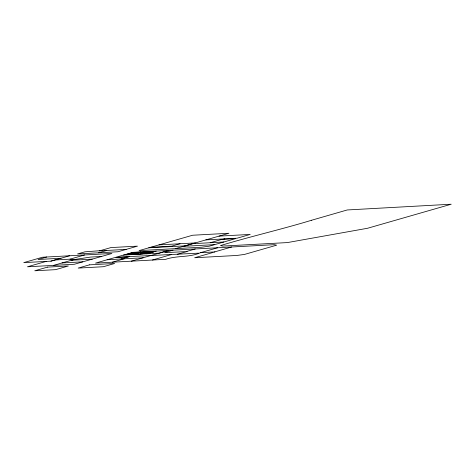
<?xml version="1.0" encoding="UTF-8"?>
<svg xmlns="http://www.w3.org/2000/svg" width="475" height="475" viewBox="0 0 475 475"><rect width="100%" height="100%" fill="white"/><g stroke="black" fill="none" stroke-linecap="round" stroke-linejoin="round"><path stroke-width="0.71" d="M172.977 250.171L164.469 252.7L187.18 251.513L177.205 254.315M131.29 261.173L168.762 250.402L159.273 253.139L123.482 255.081M99.584 250.83L100.053 250.699L84.877 251.833L77.532 253.941L117.942 251.756L137.507 246.139L110.936 247.576L99.596 250.836L126.148 249.399M46.693 257.011L38.053 259.493L60.99 258.252M46.212 261.404L27.449 266.796L74.403 264.254L111.928 253.484L42.471 257.236L23.75 262.622L50.908 261.149L69.623 255.77M50.908 261.149L54.975 259.979L69.956 259.166L84.615 254.962M53.592 265.382L73.227 259.736L90.683 257.058L101.513 256.476M98.61 252.801L106.827 250.444M210.199 242.737L221.896 239.382L235.529 238.646L209.22 246.192L201.59 247.226L139.05 250.61L192.607 235.238L228.95 233.273L175.394 248.645M128.214 256.933L114.422 257.682L95.493 263.114L165.763 259.308C177.033 255.36 189.365 257.717 200.45 252.694L214.92 251.922L194.637 257.747L236.841 255.461L244.459 254.434L276.652 245.177L274.33 244.684L133.036 252.338L115.924 257.248L198.615 253.157M133.6 252.344L127.971 253.959L135.001 253.579L140.63 251.964M136.212 254.214L138.463 253.567L127.912 254.137M139.502 254.036L147.493 251.732M148.319 251.72L142.69 253.341L149.726 252.955L155.355 251.34L133.695 252.48L125.661 254.784L142.185 253.893L150.213 251.584M112.355 262.2L124.266 258.786L143.201 257.812M180.072 243.752L171.713 246.151L150.617 247.291M146.757 253.816L156.257 251.079M223.297 239.305L224.8 238.877M152.38 260.033L171.125 254.648M186.259 251.56L195.29 248.965M200.45 252.694L217.627 247.754M214.474 251.946L231.699 246.994M121.107 258.964L129.705 256.5M158.988 244.886L195.332 242.927L185.072 245.866L148.746 247.831M107.083 259.783L124.266 258.786M219.034 236.111L250.236 234.43L237.031 238.213L205.847 239.899M192.666 243.681L223.832 242.001M183.493 246.317L214.658 244.631M131.723 252.884L138.753 252.504M131.664 253.062L145.475 252.314M146.442 252.261L153.478 251.881M129.847 253.424L136.877 253.038M144.566 252.801L151.602 252.421M92.257 259.13L71.422 260.258L73.239 259.736L69.956 259.166M62.029 262.954L82.858 261.832M311.63 220.234C281.449 229.413 250.675 236.419 220.489 245.581L222.799 246.08L287.369 242.583L367.573 228.261L451.25 204.214L347.243 209.962L311.63 220.234M47.53 267.11L34.728 270.786L55.569 269.658L68.376 265.982L47.53 267.11M89.466 264.842L78.185 268.084L103.39 266.718L114.653 263.483L89.466 264.842"/></g></svg>
